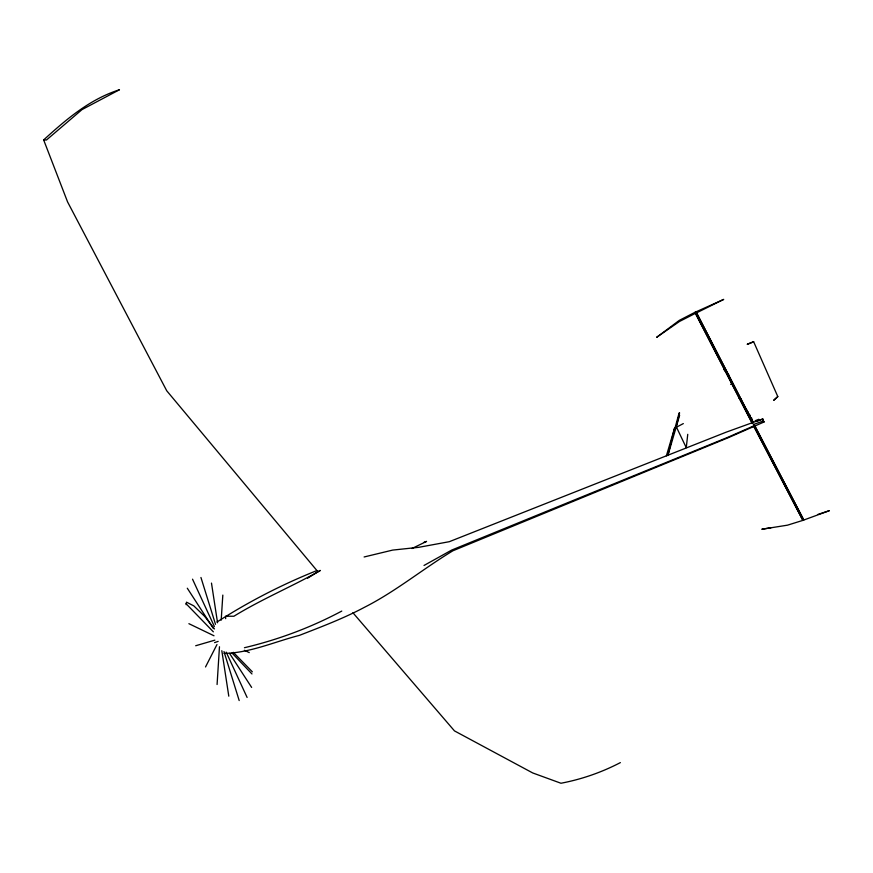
<?xml version="1.0" encoding="UTF-8"?>
<svg xmlns="http://www.w3.org/2000/svg" width="873" height="873" viewBox="0 0 873 873"><rect width="100%" height="100%" fill="white"/><g stroke="black" fill="none" stroke-linecap="round" stroke-linejoin="round"><path stroke-width="1.31" d="M217.082 684.519L219.472 646.751M221.185 620.168L222.822 595.091M687.749 434.328L686.265 447.663L676.248 426.711L679.587 412.853M186.167 604.673L186.495 602.163L193.784 605.851L204.62 616.338L214.474 628.964M673.192 434.721L679.118 412.94M683.33 423.591L674.534 428.207L667.867 455.542L679.641 415.264M666.383 455.837L674.534 428.207M205.526 666.961L216.973 644.547M773.98 400.183L777.799 396.571L753.65 341.747L747.288 344.158M773.74 400.15L777.799 396.571M43.65 139.92C66.206 119.394 89.755 99.184 119.459 89.755L82.051 109.572L46.455 140.007L43.65 139.92L67.57 201.903L166.732 390.777L317.696 571.477M216.962 622.034C248.554 601.737 282.055 584.463 316.921 570.56M320.413 570.516C292.04 586.525 261.769 599.118 233.899 616.24L225.605 616.229L225.671 618.651M307.547 578.232L320.053 570.429M424.027 565.453L451.712 550.066L727.962 437.242L753.901 425.838M696.359 312.949L723.717 299.395L696.032 311.847L753.137 423.089M695.061 312.261L695.388 313.363L679.456 321.482L656.66 337.305L679.303 320.369L695.061 312.261L751.729 421.877M411.958 548.517L426.57 541.413L424.082 542.22M620.365 762.609C601.683 772.354 581.658 779.316 560.957 783.245L532.726 772.954L454.473 730.897L352.921 612.748M341.769 611.078C311.017 627.469 278.334 639.68 244.44 647.722M747.397 344.355L753.65 341.747M755.189 420.742L758.823 419.28M730.636 384.393L733.036 383.487M756.618 421.332L762.762 419.095L763.81 422.085L728.355 437.668L452.945 550.754C422.947 568.869 395.818 591.425 364.445 607.313C343.591 618.433 321.373 626.803 299.384 635.38C274.471 641.786 249.951 652.971 223.99 653.408M753.334 424.551L763.264 421.026L763.166 420.055M754.381 425.478L803.771 520.035L829.35 510.683L817.968 514.404M214.572 642.626L218.163 641.371M753.595 425.467L802.898 520.373L787.511 525.164L761.813 529.245L771.034 527.729M195.694 645.747L214.867 640.149M364.117 556.974L392.686 550.088L418.745 547.316L449.3 541.697L726.183 432.168L762.62 418.985L763.81 422.085L762.62 418.985L763.537 421.55M739.071 398.208L741.472 399.299M244.385 650.276L249.263 652.6M188.895 623.682L214.005 635.773M251.959 673.956L232.043 653.048M233.309 652.317L252.352 671.839M185.993 603.647L213.372 631.845M723.815 369.475L729.173 375.521M229.555 653.397L251.642 687.422M187.291 588.216L213.438 628.56M753.464 425.849L802.898 520.373M754.512 425.096L803.771 520.035M696.032 311.847L752.646 421.506M749.503 414.719L752.024 420.95L749.405 414.784M745.968 408.597L752.777 421.724L751.62 418.003M695.388 313.363L752.21 423.46M762.926 419.968L763.493 421.081M192.529 579.181L214.376 626.519M226.194 652.131L247.114 697.451M747.255 410.801L752.406 422.838M749.471 414.642L752.024 420.95M200.943 577.479L215.522 624.337M223.979 651.553L239.191 700.561M221.818 650.691L228.791 696.174M211.484 583.099L217.552 622.776"/></g></svg>
